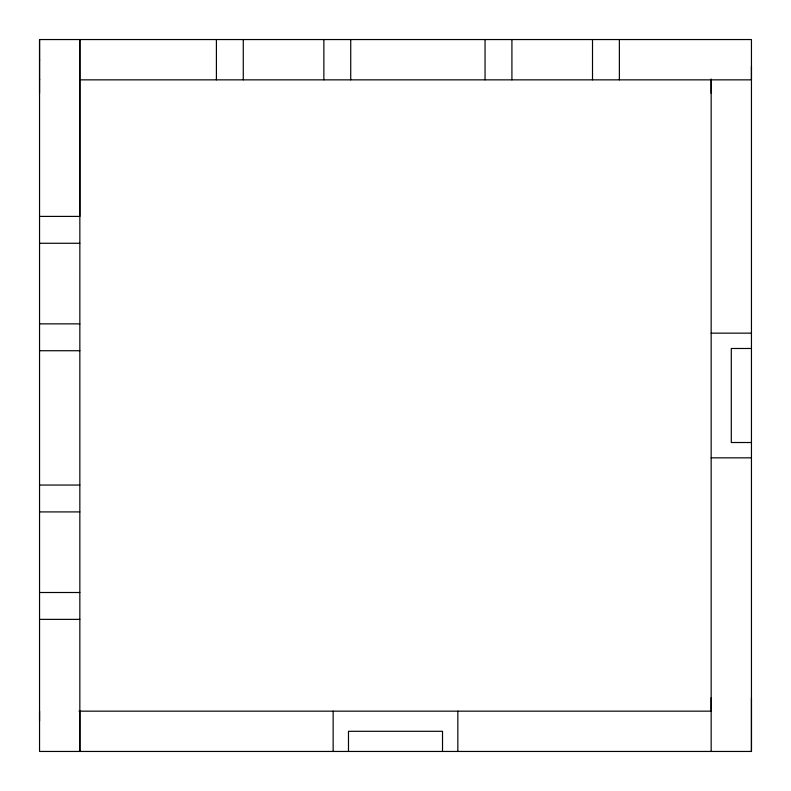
<?xml version="1.0" encoding="UTF-8"?>
<svg xmlns="http://www.w3.org/2000/svg" width="791" height="791" viewBox="0 0 791 791"><rect width="100%" height="100%" fill="white"/><g stroke="black" fill="none" stroke-linecap="round" stroke-linejoin="round"><path stroke-width="1.19" d="M39.55 79.851L39.55 79.14M39.55 721.224L39.55 711.158M39.55 93.279L39.55 39.55L751.45 39.55L751.45 751.45L39.55 751.45L39.55 39.55M79.851 711.158L79.842 751.45L79.851 39.55L79.842 216.408L39.55 216.408M711.158 711.327L711.158 697.721M711.158 93.279L711.158 79.851M751.45 751.45L751.45 697.721M751.45 66.414L751.45 79.851L79.842 79.851M39.55 243.272L79.842 243.272M39.55 323.865L79.842 323.865M711.158 333.149L751.45 333.149M751.45 348.485L731.299 348.485L731.299 442.515L751.45 442.515M39.55 350.729L79.842 350.729M711.158 457.851L751.45 457.851M39.55 485.051L79.842 485.051M39.55 511.915L79.842 511.915M39.55 592.508L79.842 592.508M39.55 619.373L79.842 619.373M79.011 711.158L711.158 711.158M39.55 59.701L39.55 60.403M711.158 79.011L711.158 751.45M619.373 39.55L619.373 79.851M592.508 39.55L592.508 79.851M511.915 39.55L511.915 79.851M485.051 39.55L485.051 79.851M457.851 711.158L457.851 751.45M442.515 751.45L442.515 731.299L348.485 731.299L348.485 751.45M350.729 39.55L350.729 79.851M333.149 711.158L333.149 751.45M323.865 39.55L323.865 79.851M243.272 39.55L243.272 79.851M216.408 39.55L216.408 79.851"/></g></svg>
